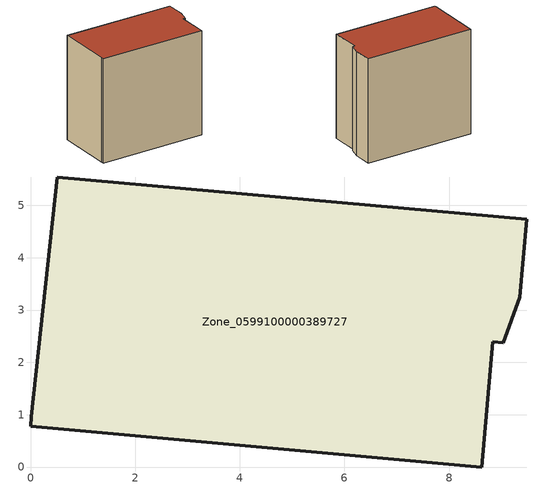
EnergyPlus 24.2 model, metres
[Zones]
Zone_0599100000389727
 floor ground (C_G): 0.02,0.96 0.51,5.54 9.49,4.74 9.35,3.24 9.04,2.37 8.84,2.39 8.63,0 0,0.78 z0
 wall outside (C_F): 0.51,5.54 0.02,0.96 0,0.78 8.63,0 8.84,2.39 9.04,2.37 9.35,3.24 9.49,4.74 0.51,5.54 z0:8.38
 roof outside (C_R): 9.49,4.74 0.51,5.54 0.02,0.96 0,0.78 8.63,0 8.84,2.39 9.04,2.37 9.35,3.24 z8.38
[BUILDING]
Pand.0599100000389727: North Axis=0; Terrain=City; Loads Convergence Tolerance Value=0.04; Temperature Convergence Tolerance Value=0.4; Solar Distribution=FullExterior; Maximum Number of Warmup Days=25; Minimum Number of Warmup Days=1
[Site:Location]
Rotterdam.The.Hague.AP_ZH_NLD Design_Conditions: Latitude=51.96; Longitude=4.45; Time Zone=1; Elevation=-4.5
[SITE:GROUNDTEMPERATURE:BUILDINGSURFACE]
18, 18, 18, 18, 18, 18, 18, 18, 18, 18, 18, 18
[MATERIAL] Thermal Absorptance=0.9; Solar Absorptance=0.7; Visible Absorptance=0.7
Name | Roughness | Thickness | Conductivity | Density | Specific Heat
G.TI.1992-2005 | MediumSmooth | 0.15 | 0.06 | 540 | 1210
F.TI.1992-2005 | Rough | 0.3 | 0.12 | 1920 | 840
R.TI.1992-2005 | MediumRough | 0.2 | 0.08 | 1500 | 1000
[CONSTRUCTION]
C_G: G.TI.1992-2005
C_F: F.TI.1992-2005
C_R: R.TI.1992-2005
[ZONE]
Zone_0599100000389727: Type=1; Multiplier=1; Ceiling Height=Autocalculate; Volume=Autocalculate; Floor Area=autocalculate; Part of Total Floor Area=Yes
[ZONEINFILTRATION:DESIGNFLOWRATE]
Infil_Zone_0599100000389727: Zone or ZoneList or Space or SpaceList=Zone_0599100000389727; Schedule=AlwaysOn; Design Flow Rate Calculation Method=Flow/Area; Flow Rate per Floor Area=0.0015; Constant Term Coefficient=1; Temperature Term Coefficient=0; Velocity Term Coefficient=0; Velocity Squared Term Coefficient=0
[HVACTEMPLATE:ZONE:IDEALLOADSAIRSYSTEM]
Zone_0599100000389727: Maximum Heating Supply Air Temperature=50; Minimum Cooling Supply Air Temperature=13; Maximum Heating Supply Air Humidity Ratio=0.0156; Minimum Cooling Supply Air Humidity Ratio=0.0077; Heating Limit=NoLimit; Cooling Limit=NoLimit; Dehumidification Control Type=ConstantSensibleHeatRatio; Cooling Sensible Heat Ratio=0.7; Dehumidification Setpoint=60; Humidification Control Type=None; Humidification Setpoint=30; Outdoor Air Method=None; Outdoor Air Flow Rate per Person=0.00944; Outdoor Air Flow Rate per Zone Floor Area=0; Outdoor Air Flow Rate per Zone=0; Demand Controlled Ventilation Type=None; Outdoor Air Economizer Type=NoEconomizer; Heat Recovery Type=None; Sensible Heat Recovery Effectiveness=0.7; Latent Heat Recovery Effectiveness=0.65
[ZONECONTROL:THERMOSTAT]
ThermostatControl_Zone_0599100000389727: Zone or ZoneList=Zone_0599100000389727; Control Type Schedule=DualSetpointControlType; Control 1=Thermostat_Zone_0599100000389727; Temperature Difference Between Cutout And Setpoint=0
[THERMOSTATSETPOINT:DUALSETPOINT]
Thermostat_Zone_0599100000389727: Heating Setpoint Temperature Schedule=HeatingSetpoint_Zone_0599100000389727; Cooling Setpoint Temperature Schedule=CoolingSetpoint_Zone_0599100000389727
[SCHEDULE:COMPACT]
HeatingSetpoint_Zone_0599100000389727: Through: 12/31, For: AllDays, Until: 24:00, 21
CoolingSetpoint_Zone_0599100000389727: Through: 12/31, For: AllDays, Until: 24:00, 24
DualSetpointControlType: Through: 12/31, For: AllDays, Until: 24:00, 4
AlwaysOn: Through: 12/31, For: AllDays, Until: 24:00, 1
